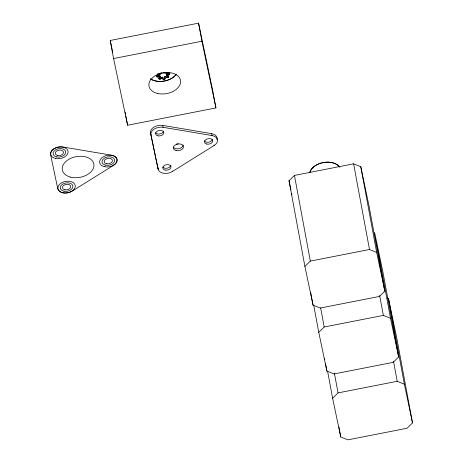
<?xml version="1.0" encoding="UTF-8"?>
<svg xmlns="http://www.w3.org/2000/svg" width="463" height="463" viewBox="0 0 463 463"><rect width="100%" height="100%" fill="white"/><g stroke="black" fill="none" stroke-linecap="round" stroke-linejoin="round"><path stroke-width="0.69" d="M161.344 78.056L161.367 77.894A0.642 0.422 -10.5 0 1 162.056 77.448A1.401 0.92 -10.5 0 1 162.49 77.477L162.698 77.518A1.783 1.169 -10.5 0 0 162.143 77.477L162.009 77.199M161.367 77.894L161.014 78.392M165.441 72.46A1.019 0.671 -10.5 0 1 164.394 73.009A1.783 1.169 -10.5 0 1 163.838 72.969L163.943 72.436M167.021 72.535A1.43 0.938 -10.5 0 0 167.201 72.46A1.03 0.677 -10.5 0 1 166.888 72.622L166.582 72.726A1.019 0.671 -10.5 0 0 166.014 73.658A1.783 1.169 -10.5 0 0 166.304 73.964L166.356 72.483M164.689 78.166L164.811 77.61A0.642 0.422 -10.5 0 1 164.903 77.008L164.811 76.505M163.167 78.432L163.219 78.351A1.019 0.671 -10.5 0 0 162.698 77.518M166.014 73.663L166.315 73.247A0.642 0.422 -10.5 0 1 166.674 72.662M289.028 180.767L294.456 175.419L353.616 163.821L360.781 166.703L368.918 205.422L384.799 291.1L379.371 296.453L320.205 308.051L313.046 305.163L304.909 266.445L289.028 180.767L290.949 189.923M304.909 266.445L310.337 261.091L369.497 249.499L376.656 252.381L384.799 291.1M318.758 332.347L324.187 326.994L383.352 315.396L390.512 318.284L398.649 357.002L393.22 362.35L334.06 373.948L326.901 371.066L318.758 332.347L313.775 305.441M332.613 398.249L338.042 392.896L397.208 381.298L404.367 384.186L412.504 422.898L407.075 428.252L347.91 439.85L340.751 436.968L332.613 398.249L327.625 371.343M167.623 76.297L167.334 76.308A1.019 0.671 -10.5 0 1 166.437 75.666L166.761 75.365A1.401 0.92 -10.5 0 1 166.877 75.058L166.83 74.809M164.568 78.085A1.019 0.671 -10.5 0 1 164.712 77.124A1.783 1.169 -10.5 0 1 165.21 76.875L165.291 76.812A0.642 0.422 -10.5 0 1 166.107 76.968M166.437 75.666A1.783 1.169 -10.5 0 1 166.582 75.278L166.877 75.058M159 76.464L158.624 76.702L159 76.464A0.642 0.422 -10.5 0 1 159.885 76.43L160.233 76.522A1.783 1.169 -10.5 0 1 160.528 76.823A1.019 0.671 -10.5 0 1 159.955 77.755L159.694 77.848A1.03 0.677 -10.5 0 0 159.313 79.04A1.03 0.677 -10.5 0 0 160.991 78.554M167.866 73.814L167.722 73.912A1.019 0.671 -10.5 0 1 166.304 73.958M167.612 73.333L167.432 73.449A0.642 0.422 -10.5 0 1 166.541 73.484A1.401 0.92 -10.5 0 1 166.315 73.247L166.176 72.494M167.988 73.739L167.994 73.727A1.019 0.671 -10.5 0 1 169.603 73.947A1.019 0.671 -10.5 0 1 168.399 74.879A1.181 0.776 -10.5 0 1 168.202 74.85L168.011 74.809A1.551 1.019 -10.5 0 0 168.266 74.844L168.399 74.873M217.02 139.693A8.982 5.892 -10.5 0 0 211.637 133.645L162.721 125.404A8.982 5.892 -10.5 0 0 150.55 132.991L158.103 169.134A8.982 5.892 -10.5 0 0 172.369 171.536L214.091 145.532L213.999 145.058M164.712 77.124L164.903 77.008A1.401 0.92 -10.5 0 1 165.291 76.812L165.245 76.563M110.217 40.466L198.558 23.15L212.581 89.839L215.932 107.925L127.591 125.242L113.574 58.552L110.217 40.466L112.729 52.4M113.574 58.552L201.914 41.236L215.932 107.925M159.203 74.173L158.838 74.161L159.203 74.173A1.019 0.671 -10.5 0 1 160.1 74.821A1.783 1.169 -10.5 0 1 159.955 75.209A1.019 0.671 -10.5 0 1 158.63 75.689L158.334 75.637A1.03 0.677 -10.5 0 0 157.061 76.013A1.03 0.677 -10.5 0 0 157.229 76.875A1.03 0.677 -10.5 0 0 158.554 76.765M158.994 74.184L159.075 74.178A0.642 0.422 -10.5 0 1 159.671 74.549L160.105 74.821M167.542 75.758L167.334 76.308M158.815 74.161L158.844 74.19A1.03 0.677 -10.5 0 1 158.005 73.86M150.903 134.895A8.982 5.892 -10.5 0 1 163.074 127.308L211.99 135.549A8.982 5.892 -10.5 0 1 214.091 145.532M167.971 74.809L167.751 74.763A0.718 0.475 -10.5 0 0 166.813 75.041M167.861 74.786L167.93 74.803A1.019 0.671 -10.5 0 0 166.582 75.278M160.528 76.823L160.117 76.667A1.401 0.92 -10.5 0 0 159.885 76.43L159.839 76.181M387.184 297.981L388.486 298.508L396.623 337.22L412.504 422.898M159.955 75.209L159.37 73.854M160.048 73.391A1.019 0.671 -10.5 0 0 161.327 73.605A1.783 1.169 -10.5 0 0 161.824 73.362L161.529 72.905A1.401 0.92 -10.5 0 1 161.141 73.102A0.642 0.422 -10.5 0 1 160.412 73.038M167.432 73.449L167.722 73.912M166.599 77.263L166.535 77.153A1.019 0.671 -10.5 0 0 165.21 76.875M161.332 73.611L161.095 72.847M291.69 193.441L291.985 194.848M150.55 132.991L158.103 169.134M388.486 298.508L404.367 384.186M398.649 357.002L382.774 271.324L374.631 232.605L390.512 318.284M360.781 166.703L376.656 252.381M393.533 361.47L397.208 381.298M379.677 295.573L383.352 315.396M353.616 163.821L369.497 249.499M334.367 373.068L338.042 392.896M320.645 307.878L324.187 326.994M294.456 175.419L310.337 261.091M338.916 427.054L340.751 436.968M324.534 358.321L324.8 359.734M325.454 363.276L326.901 371.066M310.685 292.419L313.046 305.163M198.558 23.15L201.914 41.236M211.637 133.645L211.99 135.549M168.219 74.595L168.266 74.844A1.401 0.92 -10.5 0 0 169.909 73.559A1.401 0.92 -10.5 0 0 167.704 73.27M166.668 74.867L166.761 75.365A0.642 0.422 -10.5 0 0 167.322 75.77M162.397 76.98L162.49 77.477A0.642 0.422 -10.5 0 1 162.82 77.998M160.024 76.169L160.117 76.667A0.642 0.422 -10.5 0 1 159.758 77.252M159.532 73.802L159.671 74.549A1.401 0.92 -10.5 0 1 159.556 74.856A0.642 0.422 -10.5 0 1 158.728 75.156M172.282 171.061L172.369 171.536M162.721 125.404L163.074 127.308M125.143 112.023L125.658 114.807M125.913 116.196L127.591 125.242M164.394 73.009L164.377 72.465A1.401 0.92 -10.5 0 1 164.128 72.46M309.805 171.993A16.037 10.522 -10.5 0 1 323.84 162.478A16.037 10.522 -10.5 0 1 339.767 167.114M309.921 172.386A15.649 10.267 -10.5 0 1 323.307 162.53A15.649 10.267 -10.5 0 1 339.338 166.935M158.734 74.161A1.406 0.926 -10.5 0 1 157.715 73.825M158.711 76.65A1.406 0.926 -10.5 0 1 156.916 76.794A1.406 0.926 -10.5 0 1 156.673 75.631A1.406 0.926 -10.5 0 1 158.381 75.087M161.28 78.305A1.401 0.92 -10.5 0 1 159.122 78.994A1.401 0.92 -10.5 0 1 159.208 77.471A1.43 0.938 -10.5 0 1 159.411 77.379M165.175 77.894A1.401 0.92 -10.5 0 1 164.139 79.352A1.401 0.92 -10.5 0 1 162.594 78.397M167.681 75.753A1.401 0.92 -10.5 0 1 168.688 77.061A1.401 0.92 -10.5 0 1 166.35 77.309M163.838 72.969A1.019 0.671 -10.5 0 1 163.242 72.465M162.172 72.94A1.019 0.671 -10.5 0 1 161.824 73.362M158.821 76.574A1.019 0.671 -10.5 0 1 160.233 76.522M161.043 78.195A1.019 0.671 -10.5 0 1 162.143 77.477M164.909 78.322A1.03 0.677 -10.5 0 1 164.157 79.404A1.03 0.677 -10.5 0 1 163.017 78.698M167.693 76.279A1.03 0.677 -10.5 0 1 168.451 77.246A1.03 0.677 -10.5 0 1 166.715 77.431M176.004 74.769A16.037 10.522 -10.5 0 1 150.434 78.889M176.281 74.236A15.649 10.267 -10.5 0 1 150.718 78.936M178.313 143.762A5.134 3.368 -10.5 0 1 176.449 144.005M158.595 168.972A8.982 5.892 -10.5 0 1 157.75 167.23M163.462 131.179A4.167 2.737 -10.5 0 1 159.891 133.946A4.167 2.737 -10.5 0 1 155.533 132.69M170.604 165.644A4.167 2.737 -10.5 0 1 166.964 168.214A4.167 2.737 -10.5 0 1 162.756 166.969M212.367 139.467A4.167 2.737 -10.5 0 1 208.645 142.21A4.167 2.737 -10.5 0 1 204.362 140.775M183.145 145.052A5.134 3.368 -10.5 0 1 178.764 148.716A5.134 3.368 -10.5 0 1 173.243 146.991M113.759 165.198L72.043 191.202A8.982 5.892 -10.5 0 1 57.777 188.8L50.577 154.561A8.982 5.892 -10.5 0 1 62.748 146.974L111.664 155.215A8.982 5.892 -10.5 0 1 113.759 165.198M157.461 93.433A16.037 10.522 -10.5 0 0 180.616 81.094A16.037 10.522 -10.5 0 0 156.176 75.191A16.037 10.522 -10.5 0 0 157.461 93.433M176.09 150.591A5.134 3.368 -10.5 0 0 183.498 146.638A5.134 3.368 -10.5 0 0 175.68 144.751A5.134 3.368 -10.5 0 0 176.09 150.591M157.981 135.85A4.167 2.737 -10.5 0 0 163.833 132.493A4.167 2.737 -10.5 0 0 157.345 131.151A4.167 2.737 -10.5 0 0 157.981 135.85M165.181 170.095A4.167 2.737 -10.5 0 0 171.026 166.732A4.167 2.737 -10.5 0 0 164.539 165.401A4.167 2.737 -10.5 0 0 165.181 170.095M206.735 144.057A4.167 2.737 -10.5 0 0 212.76 140.845A4.167 2.737 -10.5 0 0 206.405 139.311A4.167 2.737 -10.5 0 0 206.735 144.057M105.495 165.169A6.413 4.208 -10.5 0 0 114.645 160.134A6.413 4.208 -10.5 0 0 104.777 157.906A6.413 4.208 -10.5 0 0 105.495 165.169M106.478 163.734A4.167 2.737 -10.5 0 0 112.428 160.458A4.167 2.737 -10.5 0 0 106.01 159.012A4.167 2.737 -10.5 0 0 106.478 163.734M104.453 166.692A8.791 5.77 -10.5 0 0 117 159.787A8.791 5.77 -10.5 0 0 103.469 156.731A8.791 5.77 -10.5 0 0 104.453 166.692M63.113 192.776A8.791 5.77 -10.5 0 0 75.243 185.518A8.791 5.77 -10.5 0 0 61.411 182.931A8.791 5.77 -10.5 0 0 63.113 192.776M64.942 189.778A4.167 2.737 -10.5 0 0 70.694 186.334A4.167 2.737 -10.5 0 0 64.131 185.107A4.167 2.737 -10.5 0 0 64.942 189.778M64.05 191.231A6.413 4.208 -10.5 0 0 72.899 185.941A6.413 4.208 -10.5 0 0 62.812 184.048A6.413 4.208 -10.5 0 0 64.05 191.231M55.722 158.496A8.791 5.77 -10.5 0 0 68.067 151.413A8.791 5.77 -10.5 0 0 54.379 148.588A8.791 5.77 -10.5 0 0 55.722 158.496M57.649 155.516A4.167 2.737 -10.5 0 0 63.5 152.159A4.167 2.737 -10.5 0 0 57.013 150.816A4.167 2.737 -10.5 0 0 57.649 155.516M56.718 156.963A6.413 4.208 -10.5 0 0 65.717 151.795A6.413 4.208 -10.5 0 0 55.734 149.734A6.413 4.208 -10.5 0 0 56.718 156.963M70.804 177.184A16.037 10.522 -10.5 0 0 93.96 164.845A16.037 10.522 -10.5 0 0 69.519 158.942A16.037 10.522 -10.5 0 0 70.804 177.184"/></g></svg>
